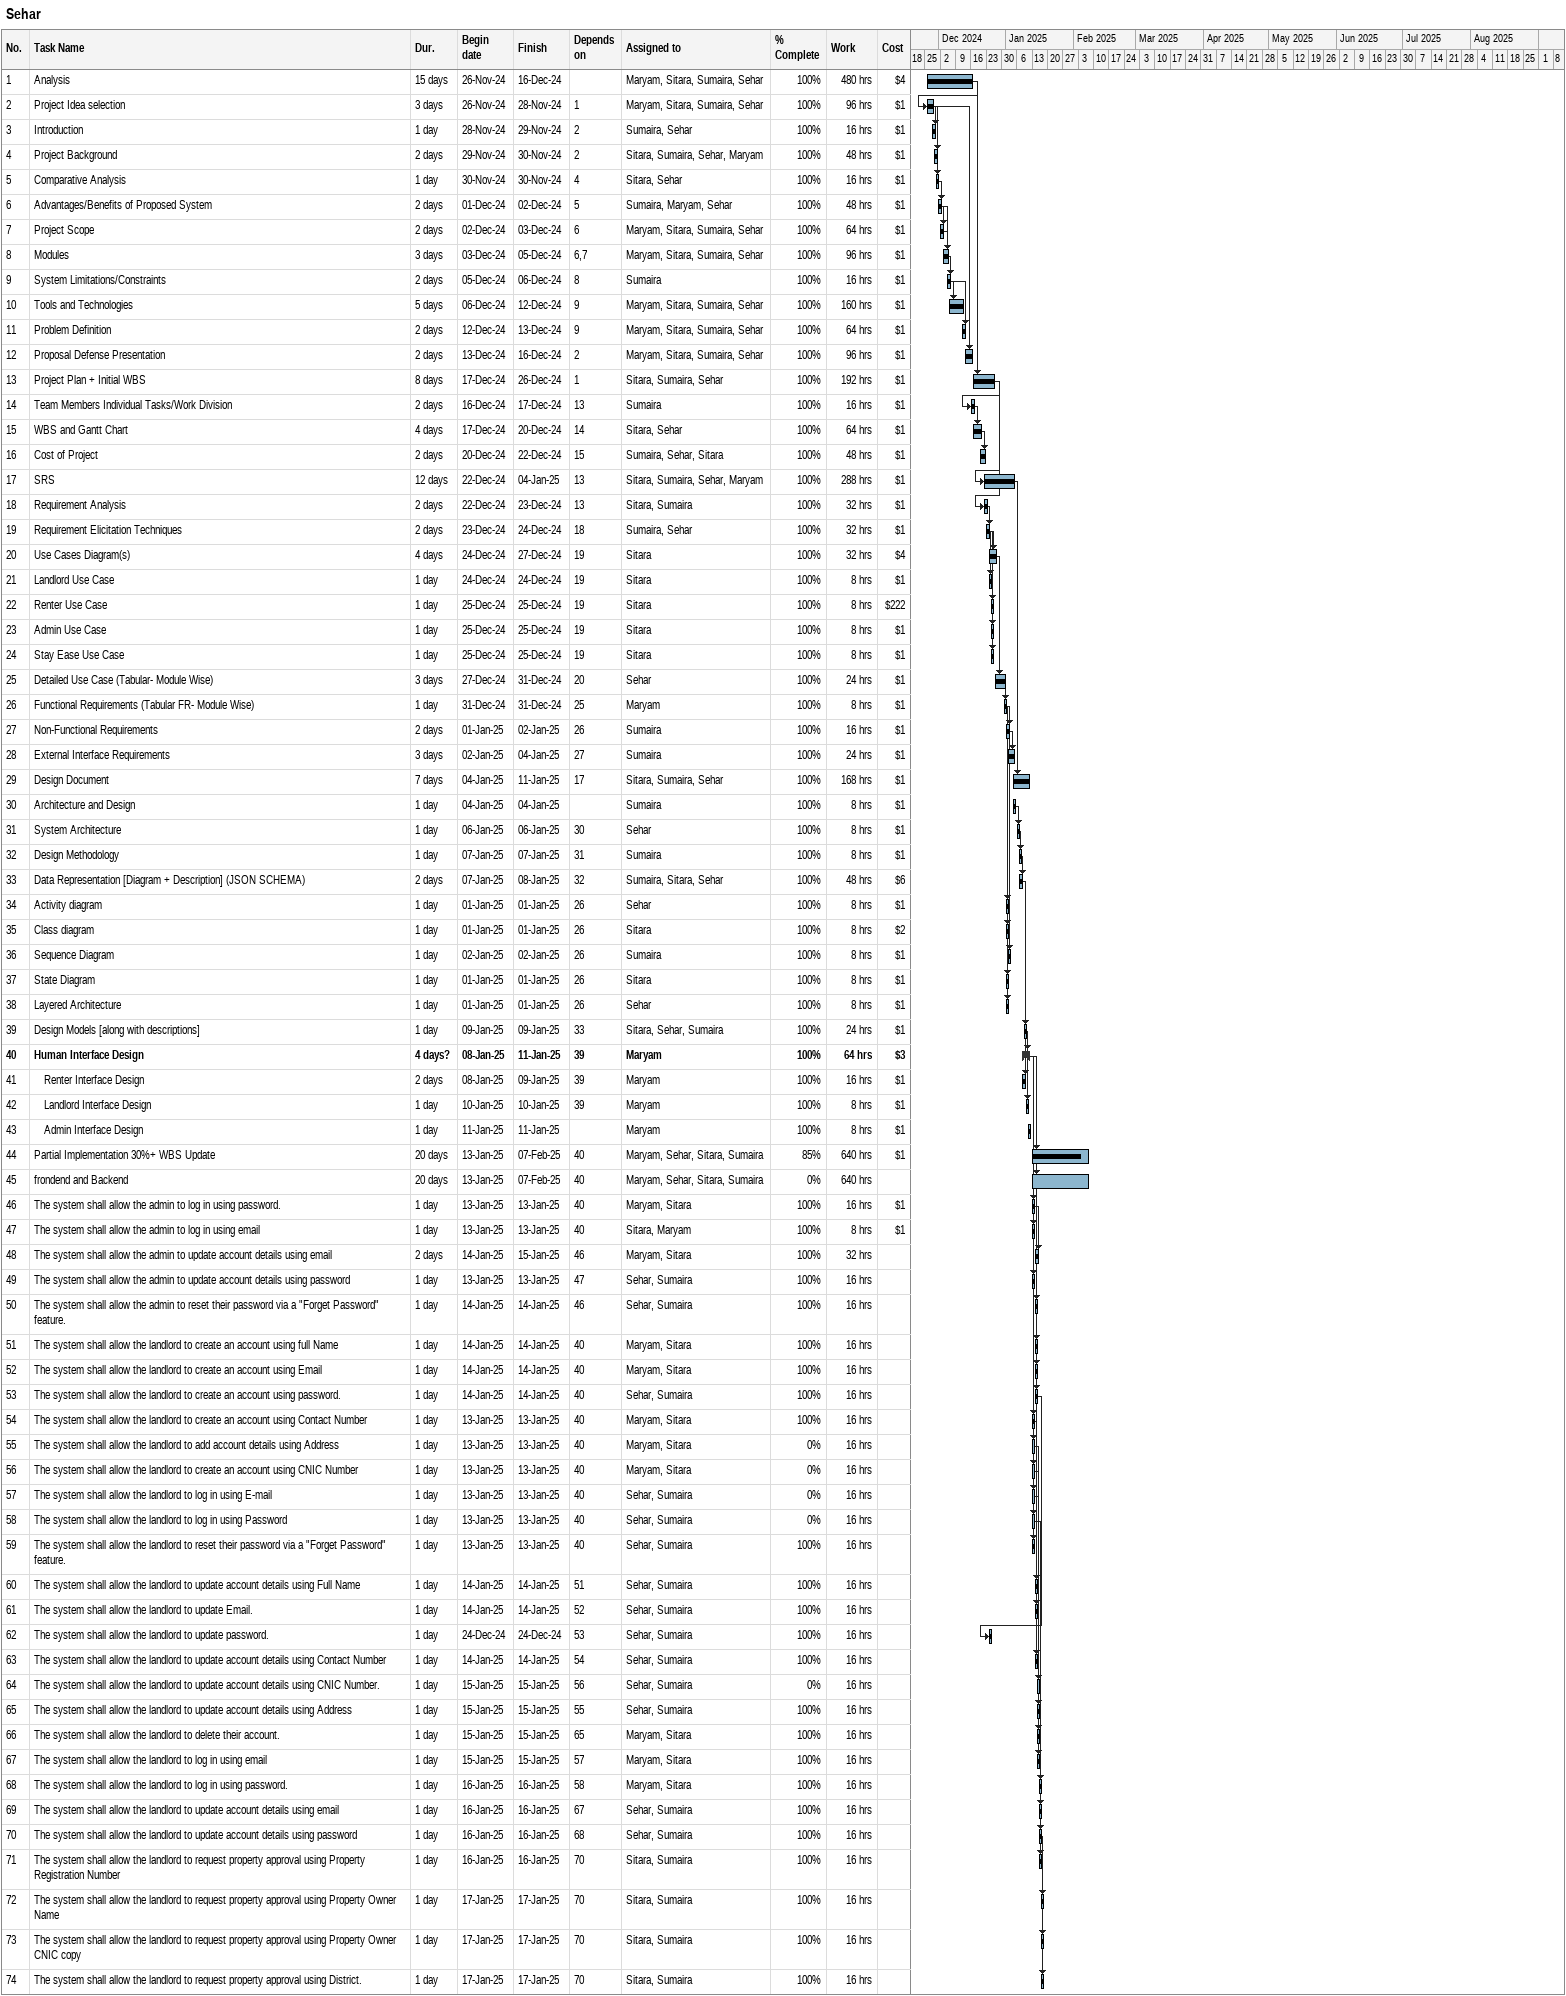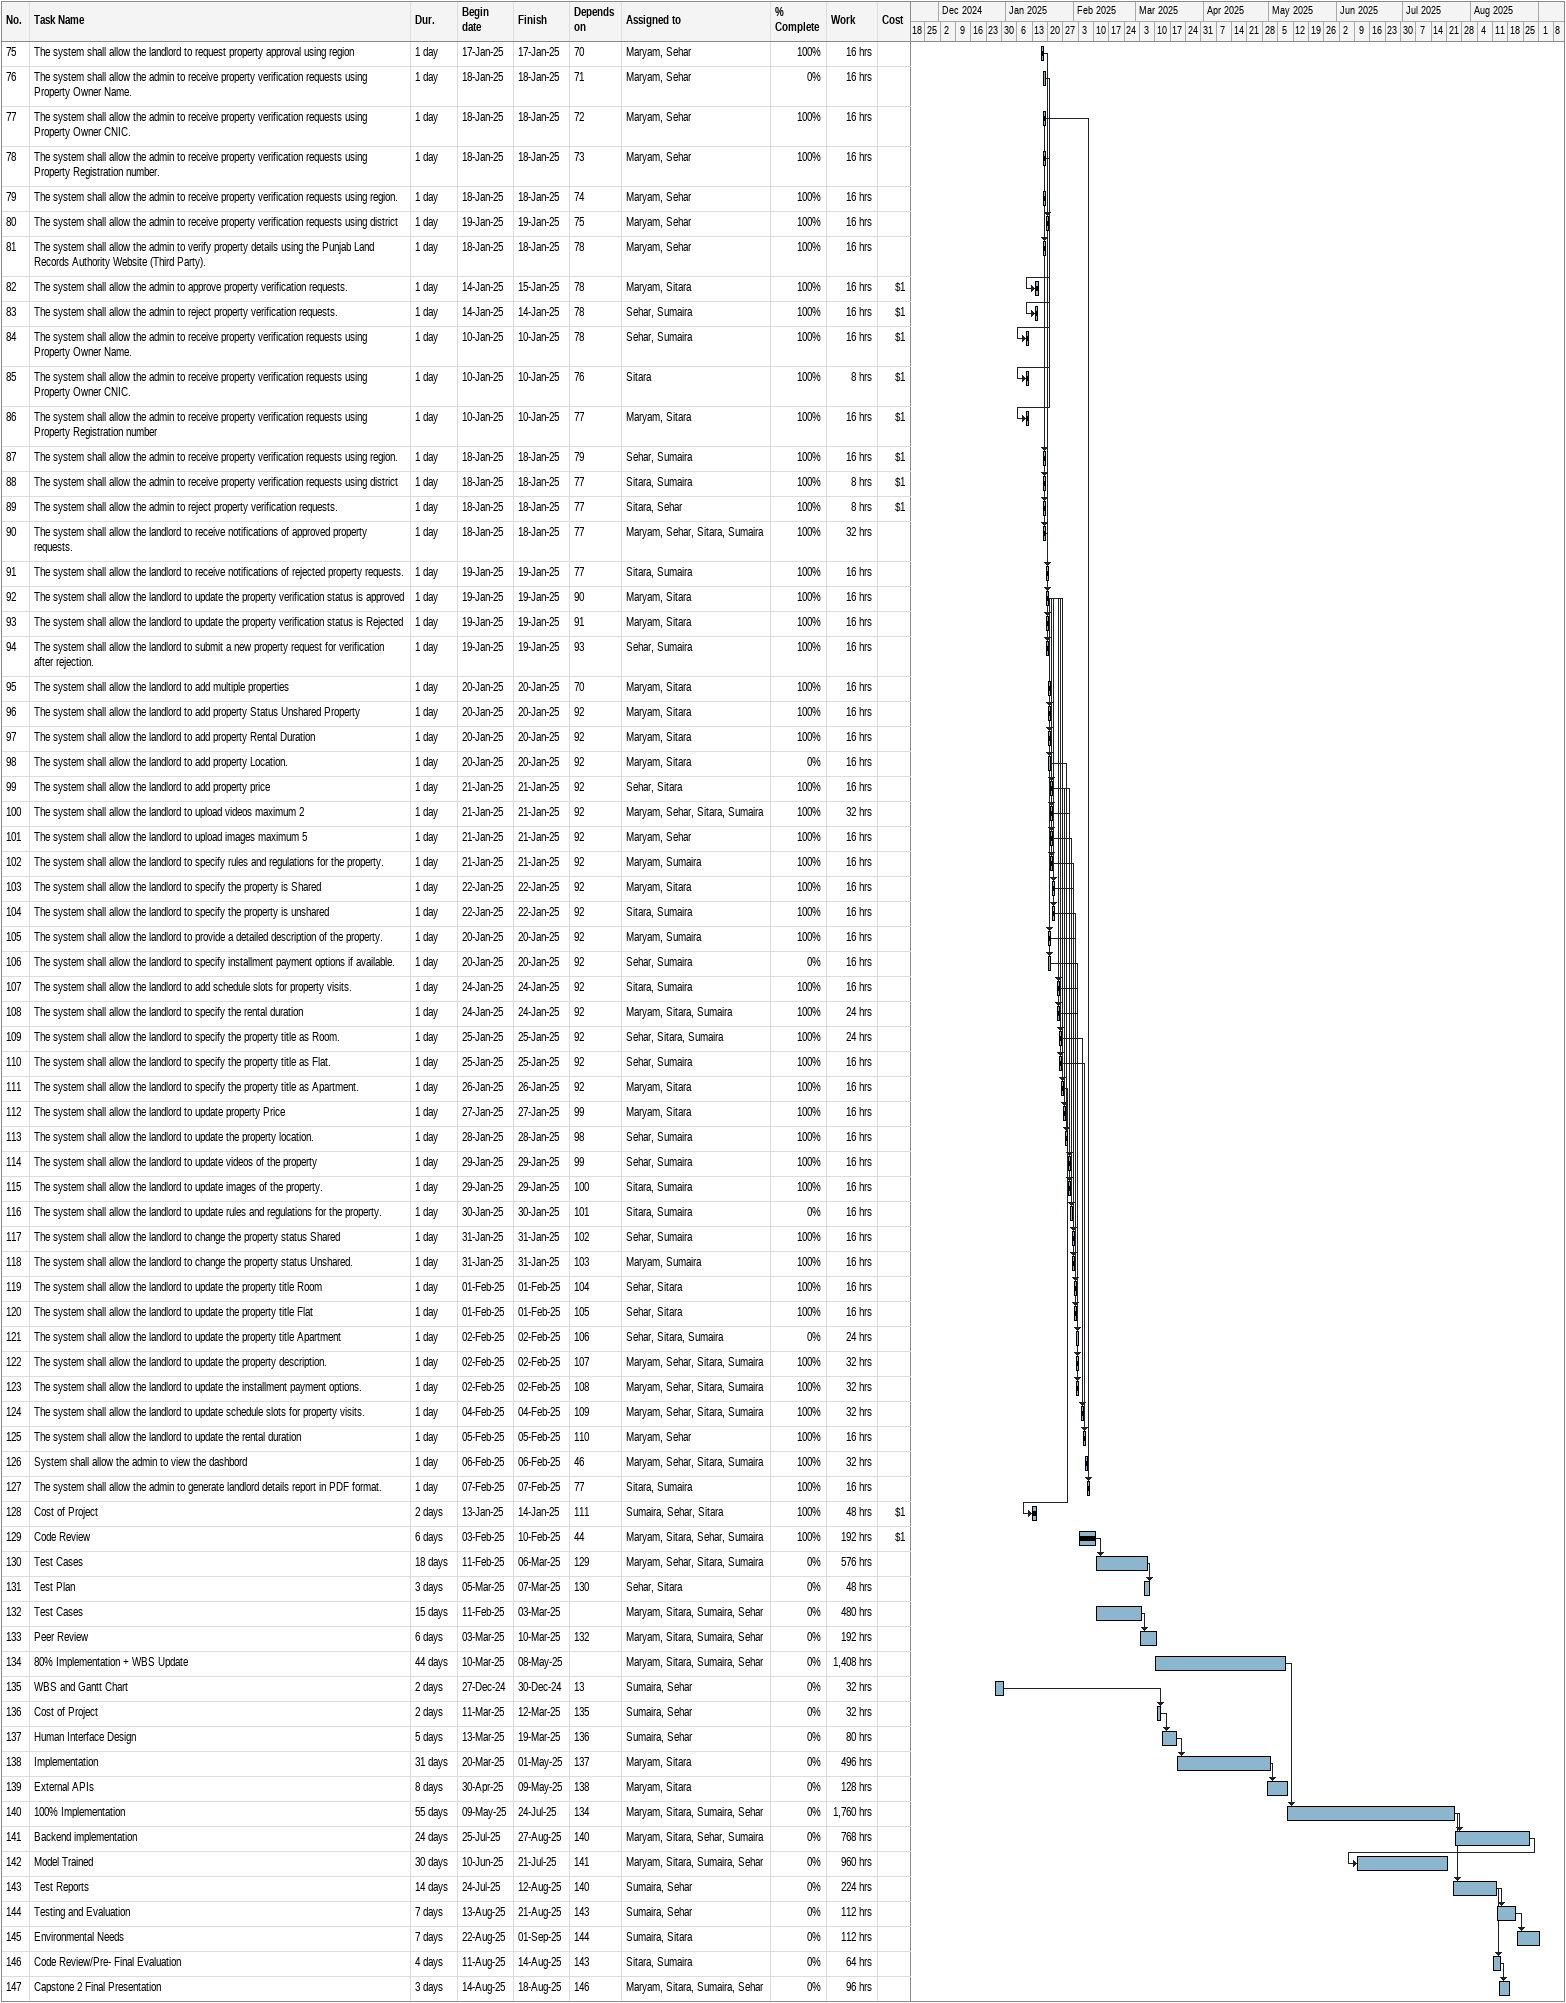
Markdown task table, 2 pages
Sehar

| ID | Level | Task | Duration | Start | Finish | Predecessors | Resources | % complete | Work (h) | Cost ($) |
|---|---|---|---|---|---|---|---|---|---|---|
| 1 | 1 | Analysis | 15d | 2024-11-26 | 2024-12-16 |  | Maryam, Sitara, Sumaira, Sehar | 100 | 480 | 4 |
| 2 | 1 | Project Idea selection | 3d | 2024-11-26 | 2024-11-28 | 1 | Maryam, Sitara, Sumaira, Sehar | 100 | 96 | 1 |
| 3 | 1 | Introduction | 1d | 2024-11-28 | 2024-11-29 | 2 | Sumaira, Sehar | 100 | 16 | 1 |
| 4 | 1 | Project Background | 2d | 2024-11-29 | 2024-11-30 | 2 | Sitara, Sumaira, Sehar, Maryam | 100 | 48 | 1 |
| 5 | 1 | Comparative Analysis | 1d | 2024-11-30 | 2024-11-30 | 4 | Sitara, Sehar | 100 | 16 | 1 |
| 6 | 1 | Advantages/Benefits of Proposed System | 2d | 2024-12-01 | 2024-12-02 | 5 | Sumaira, Maryam, Sehar | 100 | 48 | 1 |
| 7 | 1 | Project Scope | 2d | 2024-12-02 | 2024-12-03 | 6 | Maryam, Sitara, Sumaira, Sehar | 100 | 64 | 1 |
| 8 | 1 | Modules | 3d | 2024-12-03 | 2024-12-05 | 6, 7 | Maryam, Sitara, Sumaira, Sehar | 100 | 96 | 1 |
| 9 | 1 | System Limitations/Constraints | 2d | 2024-12-05 | 2024-12-06 | 8 | Sumaira | 100 | 16 | 1 |
| 10 | 1 | Tools and Technologies | 5d | 2024-12-06 | 2024-12-12 | 9 | Maryam, Sitara, Sumaira, Sehar | 100 | 160 | 1 |
| 11 | 1 | Problem Definition | 2d | 2024-12-12 | 2024-12-13 | 9 | Maryam, Sitara, Sumaira, Sehar | 100 | 64 | 1 |
| 12 | 1 | Proposal Defense Presentation | 2d | 2024-12-13 | 2024-12-16 | 2 | Maryam, Sitara, Sumaira, Sehar | 100 | 96 | 1 |
| 13 | 1 | Project Plan + Initial WBS | 8d | 2024-12-17 | 2024-12-26 | 1 | Sitara, Sumaira, Sehar | 100 | 192 | 1 |
| 14 | 1 | Team Members Individual Tasks/Work Division | 2d | 2024-12-16 | 2024-12-17 | 13 | Sumaira | 100 | 16 | 1 |
| 15 | 1 | WBS and Gantt Chart | 4d | 2024-12-17 | 2024-12-20 | 14 | Sitara, Sehar | 100 | 64 | 1 |
| 16 | 1 | Cost of Project | 2d | 2024-12-20 | 2024-12-22 | 15 | Sumaira, Sehar, Sitara | 100 | 48 | 1 |
| 17 | 1 | SRS | 12d | 2024-12-22 | 2025-01-04 | 13 | Sitara, Sumaira, Sehar, Maryam | 100 | 288 | 1 |
| 18 | 1 | Requirement Analysis | 2d | 2024-12-22 | 2024-12-23 | 13 | Sitara, Sumaira | 100 | 32 | 1 |
| 19 | 1 | Requirement Elicitation Techniques | 2d | 2024-12-23 | 2024-12-24 | 18 | Sumaira, Sehar | 100 | 32 | 1 |
| 20 | 1 | Use Cases Diagram(s) | 4d | 2024-12-24 | 2024-12-27 | 19 | Sitara | 100 | 32 | 4 |
| 21 | 1 | Landlord Use Case | 1d | 2024-12-24 | 2024-12-24 | 19 | Sitara | 100 | 8 | 1 |
| 22 | 1 | Renter Use Case | 1d | 2024-12-25 | 2024-12-25 | 19 | Sitara | 100 | 8 | 222 |
| 23 | 1 | Admin Use Case | 1d | 2024-12-25 | 2024-12-25 | 19 | Sitara | 100 | 8 | 1 |
| 24 | 1 | Stay Ease Use Case | 1d | 2024-12-25 | 2024-12-25 | 19 | Sitara | 100 | 8 | 1 |
| 25 | 1 | Detailed Use Case (Tabular- Module Wise) | 3d | 2024-12-27 | 2024-12-31 | 20 | Sehar | 100 | 24 | 1 |
| 26 | 1 | Functional Requirements (Tabular FR- Module Wise) | 1d | 2024-12-31 | 2024-12-31 | 25 | Maryam | 100 | 8 | 1 |
| 27 | 1 | Non-Functional Requirements | 2d | 2025-01-01 | 2025-01-02 | 26 | Sumaira | 100 | 16 | 1 |
| 28 | 1 | External Interface Requirements | 3d | 2025-01-02 | 2025-01-04 | 27 | Sumaira | 100 | 24 | 1 |
| 29 | 1 | Design Document | 7d | 2025-01-04 | 2025-01-11 | 17 | Sitara, Sumaira, Sehar | 100 | 168 | 1 |
| 30 | 1 | Architecture and Design | 1d | 2025-01-04 | 2025-01-04 |  | Sumaira | 100 | 8 | 1 |
| 31 | 1 | System Architecture | 1d | 2025-01-06 | 2025-01-06 | 30 | Sehar | 100 | 8 | 1 |
| 32 | 1 | Design Methodology | 1d | 2025-01-07 | 2025-01-07 | 31 | Sumaira | 100 | 8 | 1 |
| 33 | 1 | Data Representation [Diagram + Description] (JSON SCHEMA) | 2d | 2025-01-07 | 2025-01-08 | 32 | Sumaira, Sitara, Sehar | 100 | 48 | 6 |
| 34 | 1 | Activity diagram | 1d | 2025-01-01 | 2025-01-01 | 26 | Sehar | 100 | 8 | 1 |
| 35 | 1 | Class diagram | 1d | 2025-01-01 | 2025-01-01 | 26 | Sitara | 100 | 8 | 2 |
| 36 | 1 | Sequence Diagram | 1d | 2025-01-02 | 2025-01-02 | 26 | Sumaira | 100 | 8 | 1 |
| 37 | 1 | State Diagram | 1d | 2025-01-01 | 2025-01-01 | 26 | Sitara | 100 | 8 | 1 |
| 38 | 1 | Layered Architecture | 1d | 2025-01-01 | 2025-01-01 | 26 | Sehar | 100 | 8 | 1 |
| 39 | 1 | Design Models [along with descriptions] | 1d | 2025-01-09 | 2025-01-09 | 33 | Sitara, Sehar, Sumaira | 100 | 24 | 1 |
| 40 | 1 | **Human Interface Design** | 4d? | 2025-01-08 | 2025-01-11 | 39 | Maryam | 100 | 64 | 3 |
| 41 | 2 | Renter Interface Design | 2d | 2025-01-08 | 2025-01-09 | 39 | Maryam | 100 | 16 | 1 |
| 42 | 2 | Landlord Interface Design | 1d | 2025-01-10 | 2025-01-10 | 39 | Maryam | 100 | 8 | 1 |
| 43 | 2 | Admin Interface Design | 1d | 2025-01-11 | 2025-01-11 |  | Maryam | 100 | 8 | 1 |
| 44 | 1 | Partial Implementation 30%+ WBS Update | 20d | 2025-01-13 | 2025-02-07 | 40 | Maryam, Sehar, Sitara, Sumaira | 85 | 640 | 1 |
| 45 | 1 | frondend and Backend | 20d | 2025-01-13 | 2025-02-07 | 40 | Maryam, Sehar, Sitara, Sumaira | 0 | 640 |  |
| 46 | 1 | The system shall allow the admin to log in using password. | 1d | 2025-01-13 | 2025-01-13 | 40 | Maryam, Sitara | 100 | 16 | 1 |
| 47 | 1 | The system shall allow the admin to log in using email | 1d | 2025-01-13 | 2025-01-13 | 40 | Sitara, Maryam | 100 | 8 | 1 |
| 48 | 1 | The system shall allow the admin to update account details using email | 2d | 2025-01-14 | 2025-01-15 | 46 | Maryam, Sitara | 100 | 32 |  |
| 49 | 1 | The system shall allow the admin to update account details using password | 1d | 2025-01-13 | 2025-01-13 | 47 | Sehar, Sumaira | 100 | 16 |  |
| 50 | 1 | The system shall allow the admin to reset their password via a "Forget Password" feature. | 1d | 2025-01-14 | 2025-01-14 | 46 | Sehar, Sumaira | 100 | 16 |  |
| 51 | 1 | The system shall allow the landlord to create an account using full Name | 1d | 2025-01-14 | 2025-01-14 | 40 | Maryam, Sitara | 100 | 16 |  |
| 52 | 1 | The system shall allow the landlord to create an account using Email | 1d | 2025-01-14 | 2025-01-14 | 40 | Maryam, Sitara | 100 | 16 |  |
| 53 | 1 | The system shall allow the landlord to create an account using password. | 1d | 2025-01-14 | 2025-01-14 | 40 | Sehar, Sumaira | 100 | 16 |  |
| 54 | 1 | The system shall allow the landlord to create an account using Contact Number | 1d | 2025-01-13 | 2025-01-13 | 40 | Maryam, Sitara | 100 | 16 |  |
| 55 | 1 | The system shall allow the landlord to add account details using Address | 1d | 2025-01-13 | 2025-01-13 | 40 | Maryam, Sitara | 0 | 16 |  |
| 56 | 1 | The system shall allow the landlord to create an account using CNIC Number | 1d | 2025-01-13 | 2025-01-13 | 40 | Maryam, Sitara | 0 | 16 |  |
| 57 | 1 | The system shall allow the landlord to log in using E-mail | 1d | 2025-01-13 | 2025-01-13 | 40 | Sehar, Sumaira | 0 | 16 |  |
| 58 | 1 | The system shall allow the landlord to log in using Password | 1d | 2025-01-13 | 2025-01-13 | 40 | Sehar, Sumaira | 0 | 16 |  |
| 59 | 1 | The system shall allow the landlord to reset their password via a "Forget Password" feature. | 1d | 2025-01-13 | 2025-01-13 | 40 | Sehar, Sumaira | 100 | 16 |  |
| 60 | 1 | The system shall allow the landlord to update account details using Full Name | 1d | 2025-01-14 | 2025-01-14 | 51 | Sehar, Sumaira | 100 | 16 |  |
| 61 | 1 | The system shall allow the landlord to update Email. | 1d | 2025-01-14 | 2025-01-14 | 52 | Sehar, Sumaira | 100 | 16 |  |
| 62 | 1 | The system shall allow the landlord to update password. | 1d | 2024-12-24 | 2024-12-24 | 53 | Sehar, Sumaira | 100 | 16 |  |
| 63 | 1 | The system shall allow the landlord to update account details using Contact Number | 1d | 2025-01-14 | 2025-01-14 | 54 | Sehar, Sumaira | 100 | 16 |  |
| 64 | 1 | The system shall allow the landlord to update account details using CNIC Number. | 1d | 2025-01-15 | 2025-01-15 | 56 | Sehar, Sumaira | 0 | 16 |  |
| 65 | 1 | The system shall allow the landlord to update account details using Address | 1d | 2025-01-15 | 2025-01-15 | 55 | Sehar, Sumaira | 100 | 16 |  |
| 66 | 1 | The system shall allow the landlord to delete their account. | 1d | 2025-01-15 | 2025-01-15 | 65 | Maryam, Sitara | 100 | 16 |  |
| 67 | 1 | The system shall allow the landlord to log in using email | 1d | 2025-01-15 | 2025-01-15 | 57 | Maryam, Sitara | 100 | 16 |  |
| 68 | 1 | The system shall allow the landlord to log in using password. | 1d | 2025-01-16 | 2025-01-16 | 58 | Maryam, Sitara | 100 | 16 |  |
| 69 | 1 | The system shall allow the landlord to update account details using email | 1d | 2025-01-16 | 2025-01-16 | 67 | Sehar, Sumaira | 100 | 16 |  |
| 70 | 1 | The system shall allow the landlord to update account details using password | 1d | 2025-01-16 | 2025-01-16 | 68 | Sehar, Sumaira | 100 | 16 |  |
| 71 | 1 | The system shall allow the landlord to request property approval using Property Registration Number | 1d | 2025-01-16 | 2025-01-16 | 70 | Sitara, Sumaira | 100 | 16 |  |
| 72 | 1 | The system shall allow the landlord to request property approval using Property Owner Name | 1d | 2025-01-17 | 2025-01-17 | 70 | Sitara, Sumaira | 100 | 16 |  |
| 73 | 1 | The system shall allow the landlord to request property approval using Property Owner CNIC copy | 1d | 2025-01-17 | 2025-01-17 | 70 | Sitara, Sumaira | 100 | 16 |  |
| 74 | 1 | The system shall allow the landlord to request property approval using District. | 1d | 2025-01-17 | 2025-01-17 | 70 | Sitara, Sumaira | 100 | 16 |  |
| 75 | 1 | The system shall allow the landlord to request property approval using region | 1d | 2025-01-17 | 2025-01-17 | 70 | Maryam, Sehar | 100 | 16 |  |
| 76 | 1 | The system shall allow the admin to receive property verification requests using Property Owner Name. | 1d | 2025-01-18 | 2025-01-18 | 71 | Maryam, Sehar | 0 | 16 |  |
| 77 | 1 | The system shall allow the admin to receive property verification requests using Property Owner CNIC. | 1d | 2025-01-18 | 2025-01-18 | 72 | Maryam, Sehar | 100 | 16 |  |
| 78 | 1 | The system shall allow the admin to receive property verification requests using Property Registration number. | 1d | 2025-01-18 | 2025-01-18 | 73 | Maryam, Sehar | 100 | 16 |  |
| 79 | 1 | The system shall allow the admin to receive property verification requests using region. | 1d | 2025-01-18 | 2025-01-18 | 74 | Maryam, Sehar | 100 | 16 |  |
| 80 | 1 | The system shall allow the admin to receive property verification requests using district | 1d | 2025-01-19 | 2025-01-19 | 75 | Maryam, Sehar | 100 | 16 |  |
| 81 | 1 | The system shall allow the admin to verify property details using the Punjab Land Records Authority Website (Third Party). | 1d | 2025-01-18 | 2025-01-18 | 78 | Maryam, Sehar | 100 | 16 |  |
| 82 | 1 | The system shall allow the admin to approve property verification requests. | 1d | 2025-01-14 | 2025-01-15 | 78 | Maryam, Sitara | 100 | 16 | 1 |
| 83 | 1 | The system shall allow the admin to reject property verification requests. | 1d | 2025-01-14 | 2025-01-14 | 78 | Sehar, Sumaira | 100 | 16 | 1 |
| 84 | 1 | The system shall allow the admin to receive property verification requests using Property Owner Name. | 1d | 2025-01-10 | 2025-01-10 | 78 | Sehar, Sumaira | 100 | 16 | 1 |
| 85 | 1 | The system shall allow the admin to receive property verification requests using Property Owner CNIC. | 1d | 2025-01-10 | 2025-01-10 | 76 | Sitara | 100 | 8 | 1 |
| 86 | 1 | The system shall allow the admin to receive property verification requests using Property Registration number | 1d | 2025-01-10 | 2025-01-10 | 77 | Maryam, Sitara | 100 | 16 | 1 |
| 87 | 1 | The system shall allow the admin to receive property verification requests using region. | 1d | 2025-01-18 | 2025-01-18 | 79 | Sehar, Sumaira | 100 | 16 | 1 |
| 88 | 1 | The system shall allow the admin to receive property verification requests using district | 1d | 2025-01-18 | 2025-01-18 | 77 | Sitara, Sumaira | 100 | 8 | 1 |
| 89 | 1 | The system shall allow the admin to reject property verification requests. | 1d | 2025-01-18 | 2025-01-18 | 77 | Sitara, Sehar | 100 | 8 | 1 |
| 90 | 1 | The system shall allow the landlord to receive notifications of approved property requests. | 1d | 2025-01-18 | 2025-01-18 | 77 | Maryam, Sehar, Sitara, Sumaira | 100 | 32 |  |
| 91 | 1 | The system shall allow the landlord to receive notifications of rejected property requests. | 1d | 2025-01-19 | 2025-01-19 | 77 | Sitara, Sumaira | 100 | 16 |  |
| 92 | 1 | The system shall allow the landlord to update the property verification status is approved | 1d | 2025-01-19 | 2025-01-19 | 90 | Maryam, Sitara | 100 | 16 |  |
| 93 | 1 | The system shall allow the landlord to update the property verification status is Rejected | 1d | 2025-01-19 | 2025-01-19 | 91 | Maryam, Sitara | 100 | 16 |  |
| 94 | 1 | The system shall allow the landlord to submit a new property request for verification after rejection. | 1d | 2025-01-19 | 2025-01-19 | 93 | Sehar, Sumaira | 100 | 16 |  |
| 95 | 1 | The system shall allow the landlord to add multiple properties | 1d | 2025-01-20 | 2025-01-20 | 70 | Maryam, Sitara | 100 | 16 |  |
| 96 | 1 | The system shall allow the landlord to add property Status Unshared Property | 1d | 2025-01-20 | 2025-01-20 | 92 | Maryam, Sitara | 100 | 16 |  |
| 97 | 1 | The system shall allow the landlord to add property Rental Duration | 1d | 2025-01-20 | 2025-01-20 | 92 | Maryam, Sitara | 100 | 16 |  |
| 98 | 1 | The system shall allow the landlord to add property Location. | 1d | 2025-01-20 | 2025-01-20 | 92 | Maryam, Sitara | 0 | 16 |  |
| 99 | 1 | The system shall allow the landlord to add property price | 1d | 2025-01-21 | 2025-01-21 | 92 | Sehar, Sitara | 100 | 16 |  |
| 100 | 1 | The system shall allow the landlord to upload videos maximum 2 | 1d | 2025-01-21 | 2025-01-21 | 92 | Maryam, Sehar, Sitara, Sumaira | 100 | 32 |  |
| 101 | 1 | The system shall allow the landlord to upload images maximum 5 | 1d | 2025-01-21 | 2025-01-21 | 92 | Maryam, Sehar | 100 | 16 |  |
| 102 | 1 | The system shall allow the landlord to specify rules and regulations for the property. | 1d | 2025-01-21 | 2025-01-21 | 92 | Maryam, Sumaira | 100 | 16 |  |
| 103 | 1 | The system shall allow the landlord to specify the property is Shared | 1d | 2025-01-22 | 2025-01-22 | 92 | Maryam, Sitara | 100 | 16 |  |
| 104 | 1 | The system shall allow the landlord to specify the property is unshared | 1d | 2025-01-22 | 2025-01-22 | 92 | Sitara, Sumaira | 100 | 16 |  |
| 105 | 1 | The system shall allow the landlord to provide a detailed description of the property. | 1d | 2025-01-20 | 2025-01-20 | 92 | Maryam, Sumaira | 100 | 16 |  |
| 106 | 1 | The system shall allow the landlord to specify installment payment options if available. | 1d | 2025-01-20 | 2025-01-20 | 92 | Sehar, Sumaira | 0 | 16 |  |
| 107 | 1 | The system shall allow the landlord to add schedule slots for property visits. | 1d | 2025-01-24 | 2025-01-24 | 92 | Sitara, Sumaira | 100 | 16 |  |
| 108 | 1 | The system shall allow the landlord to specify the rental duration | 1d | 2025-01-24 | 2025-01-24 | 92 | Maryam, Sitara, Sumaira | 100 | 24 |  |
| 109 | 1 | The system shall allow the landlord to specify the property title as Room. | 1d | 2025-01-25 | 2025-01-25 | 92 | Sehar, Sitara, Sumaira | 100 | 24 |  |
| 110 | 1 | The system shall allow the landlord to specify the property title as Flat. | 1d | 2025-01-25 | 2025-01-25 | 92 | Sehar, Sumaira | 100 | 16 |  |
| 111 | 1 | The system shall allow the landlord to specify the property title as Apartment. | 1d | 2025-01-26 | 2025-01-26 | 92 | Maryam, Sitara | 100 | 16 |  |
| 112 | 1 | The system shall allow the landlord to update property Price | 1d | 2025-01-27 | 2025-01-27 | 99 | Maryam, Sitara | 100 | 16 |  |
| 113 | 1 | The system shall allow the landlord to update the property location. | 1d | 2025-01-28 | 2025-01-28 | 98 | Sehar, Sumaira | 100 | 16 |  |
| 114 | 1 | The system shall allow the landlord to update videos of the property | 1d | 2025-01-29 | 2025-01-29 | 99 | Sehar, Sumaira | 100 | 16 |  |
| 115 | 1 | The system shall allow the landlord to update images of the property. | 1d | 2025-01-29 | 2025-01-29 | 100 | Sitara, Sumaira | 100 | 16 |  |
| 116 | 1 | The system shall allow the landlord to update rules and regulations for the property. | 1d | 2025-01-30 | 2025-01-30 | 101 | Sitara, Sumaira | 0 | 16 |  |
| 117 | 1 | The system shall allow the landlord to change the property status Shared | 1d | 2025-01-31 | 2025-01-31 | 102 | Sehar, Sumaira | 100 | 16 |  |
| 118 | 1 | The system shall allow the landlord to change the property status Unshared. | 1d | 2025-01-31 | 2025-01-31 | 103 | Maryam, Sumaira | 100 | 16 |  |
| 119 | 1 | The system shall allow the landlord to update the property title Room | 1d | 2025-02-01 | 2025-02-01 | 104 | Sehar, Sitara | 100 | 16 |  |
| 120 | 1 | The system shall allow the landlord to update the property title Flat | 1d | 2025-02-01 | 2025-02-01 | 105 | Sehar, Sitara | 100 | 16 |  |
| 121 | 1 | The system shall allow the landlord to update the property title Apartment | 1d | 2025-02-02 | 2025-02-02 | 106 | Sehar, Sitara, Sumaira | 0 | 24 |  |
| 122 | 1 | The system shall allow the landlord to update the property description. | 1d | 2025-02-02 | 2025-02-02 | 107 | Maryam, Sehar, Sitara, Sumaira | 100 | 32 |  |
| 123 | 1 | The system shall allow the landlord to update the installment payment options. | 1d | 2025-02-02 | 2025-02-02 | 108 | Maryam, Sehar, Sitara, Sumaira | 100 | 32 |  |
| 124 | 1 | The system shall allow the landlord to update schedule slots for property visits. | 1d | 2025-02-04 | 2025-02-04 | 109 | Maryam, Sehar, Sitara, Sumaira | 100 | 32 |  |
| 125 | 1 | The system shall allow the landlord to update the rental duration | 1d | 2025-02-05 | 2025-02-05 | 110 | Maryam, Sehar | 100 | 16 |  |
| 126 | 1 | System shall allow the admin to view the dashbord | 1d | 2025-02-06 | 2025-02-06 | 46 | Maryam, Sehar, Sitara, Sumaira | 100 | 32 |  |
| 127 | 1 | The system shall allow the admin to generate landlord details report in PDF format. | 1d | 2025-02-07 | 2025-02-07 | 77 | Sitara, Sumaira | 100 | 16 |  |
| 128 | 1 | Cost of Project | 2d | 2025-01-13 | 2025-01-14 | 111 | Sumaira, Sehar, Sitara | 100 | 48 | 1 |
| 129 | 1 | Code Review | 6d | 2025-02-03 | 2025-02-10 | 44 | Maryam, Sitara, Sehar, Sumaira | 100 | 192 | 1 |
| 130 | 1 | Test Cases | 18d | 2025-02-11 | 2025-03-06 | 129 | Maryam, Sehar, Sitara, Sumaira | 0 | 576 |  |
| 131 | 1 | Test Plan | 3d | 2025-03-05 | 2025-03-07 | 130 | Sehar, Sitara | 0 | 48 |  |
| 132 | 1 | Test Cases | 15d | 2025-02-11 | 2025-03-03 |  | Maryam, Sitara, Sumaira, Sehar | 0 | 480 |  |
| 133 | 1 | Peer Review | 6d | 2025-03-03 | 2025-03-10 | 132 | Maryam, Sitara, Sumaira, Sehar | 0 | 192 |  |
| 134 | 1 | 80% Implementation + WBS Update | 44d | 2025-03-10 | 2025-05-08 |  | Maryam, Sitara, Sumaira, Sehar | 0 | 1408 |  |
| 135 | 1 | WBS and Gantt Chart | 2d | 2024-12-27 | 2024-12-30 | 13 | Sumaira, Sehar | 0 | 32 |  |
| 136 | 1 | Cost of Project | 2d | 2025-03-11 | 2025-03-12 | 135 | Sumaira, Sehar | 0 | 32 |  |
| 137 | 1 | Human Interface Design | 5d | 2025-03-13 | 2025-03-19 | 136 | Sumaira, Sehar | 0 | 80 |  |
| 138 | 1 | Implementation | 31d | 2025-03-20 | 2025-05-01 | 137 | Maryam, Sitara | 0 | 496 |  |
| 139 | 1 | External APIs | 8d | 2025-04-30 | 2025-05-09 | 138 | Maryam, Sitara | 0 | 128 |  |
| 140 | 1 | 100% Implementation | 55d | 2025-05-09 | 2025-07-24 | 134 | Maryam, Sitara, Sumaira, Sehar | 0 | 1760 |  |
| 141 | 1 | Backend implementation | 24d | 2025-07-25 | 2025-08-27 | 140 | Maryam, Sitara, Sehar, Sumaira | 0 | 768 |  |
| 142 | 1 | Model Trained | 30d | 2025-06-10 | 2025-07-21 | 141 | Maryam, Sitara, Sumaira, Sehar | 0 | 960 |  |
| 143 | 1 | Test Reports | 14d | 2025-07-24 | 2025-08-12 | 140 | Sumaira, Sehar | 0 | 224 |  |
| 144 | 1 | Testing and Evaluation | 7d | 2025-08-13 | 2025-08-21 | 143 | Sumaira, Sehar | 0 | 112 |  |
| 145 | 1 | Environmental Needs | 7d | 2025-08-22 | 2025-09-01 | 144 | Sumaira, Sitara | 0 | 112 |  |
| 146 | 1 | Code Review/Pre- Final Evaluation | 4d | 2025-08-11 | 2025-08-14 | 143 | Sitara, Sumaira | 0 | 64 |  |
| 147 | 1 | Capstone 2 Final Presentation | 3d | 2025-08-14 | 2025-08-18 | 146 | Maryam, Sitara, Sumaira, Sehar | 0 | 96 |  |
